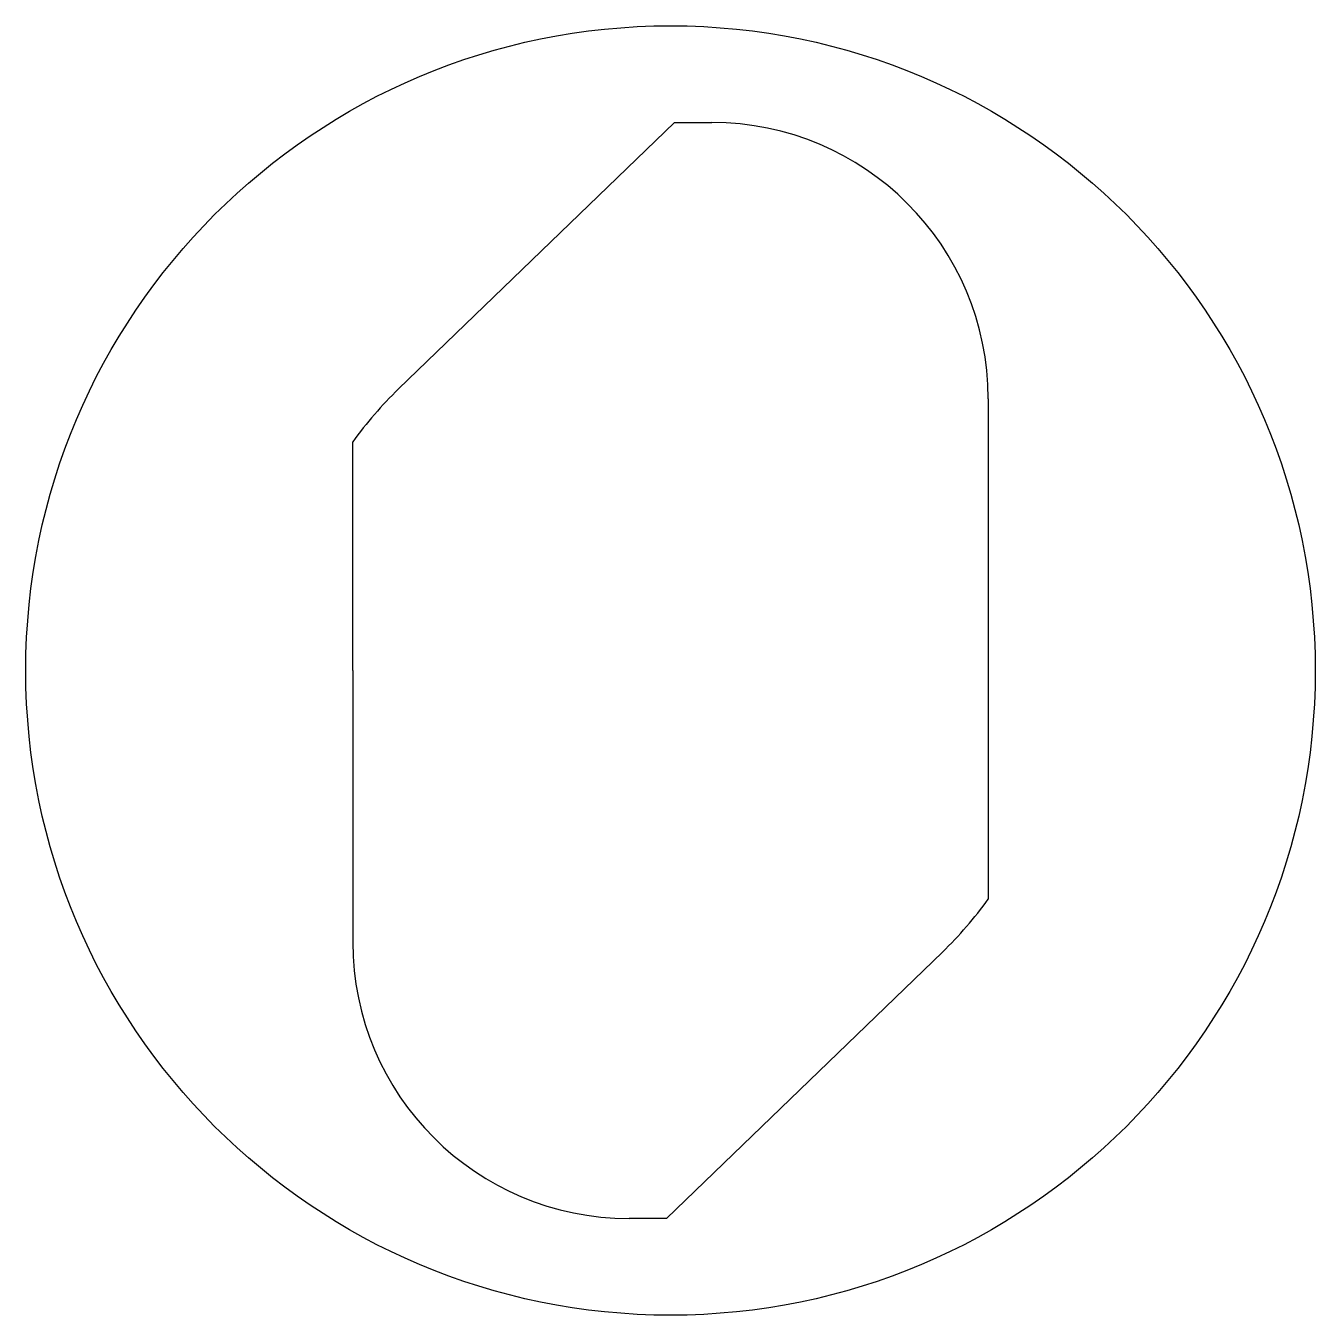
# Model space of a CAD drawing. Header units: millimetres. Extents: x -3.5 to 3.5, y -3.5 to 3.5.
import ezdxf

# ---------------------------------------------------------------- set-up
doc = ezdxf.new("R2010")
doc.units = ezdxf.units.MM
doc.layers.get('0').update_dxf_attribs({"linetype": 'CONTINUOUS'})

msp = doc.modelspace()

# ---------------------------------------------------------------- linework, layer by layer
for p, q in [((-1.4761, 1.5286), (0.0216, 2.975)), ((0.0216, 2.975), (0.225, 2.975)), ((1.725, 1.475), (1.725, 0)), ((-1.725, 0), (-1.725, 1.241)), ((-1.725, 0), (-1.725, -1.475)), ((1.725, 0), (1.725, -1.241)), ((1.4761, -1.5286), (-0.0216, -2.975)), ((-0.0216, -2.975), (-0.225, -2.975))]:
    msp.add_line(p, q)
msp.add_circle((0, 0), 3.5)
for centre, radius, start, end in [((0.225, 1.475), 1.5, 0.00004, 90), ((0, 0), 2.125, 134, 144.26871), ((0, 0), 2.125, 314, 324.26871), ((-0.225, -1.475), 1.5, 180.00004, 270)]:
    msp.add_arc(centre, radius, start, end)

doc.saveas('drawing.dxf')
